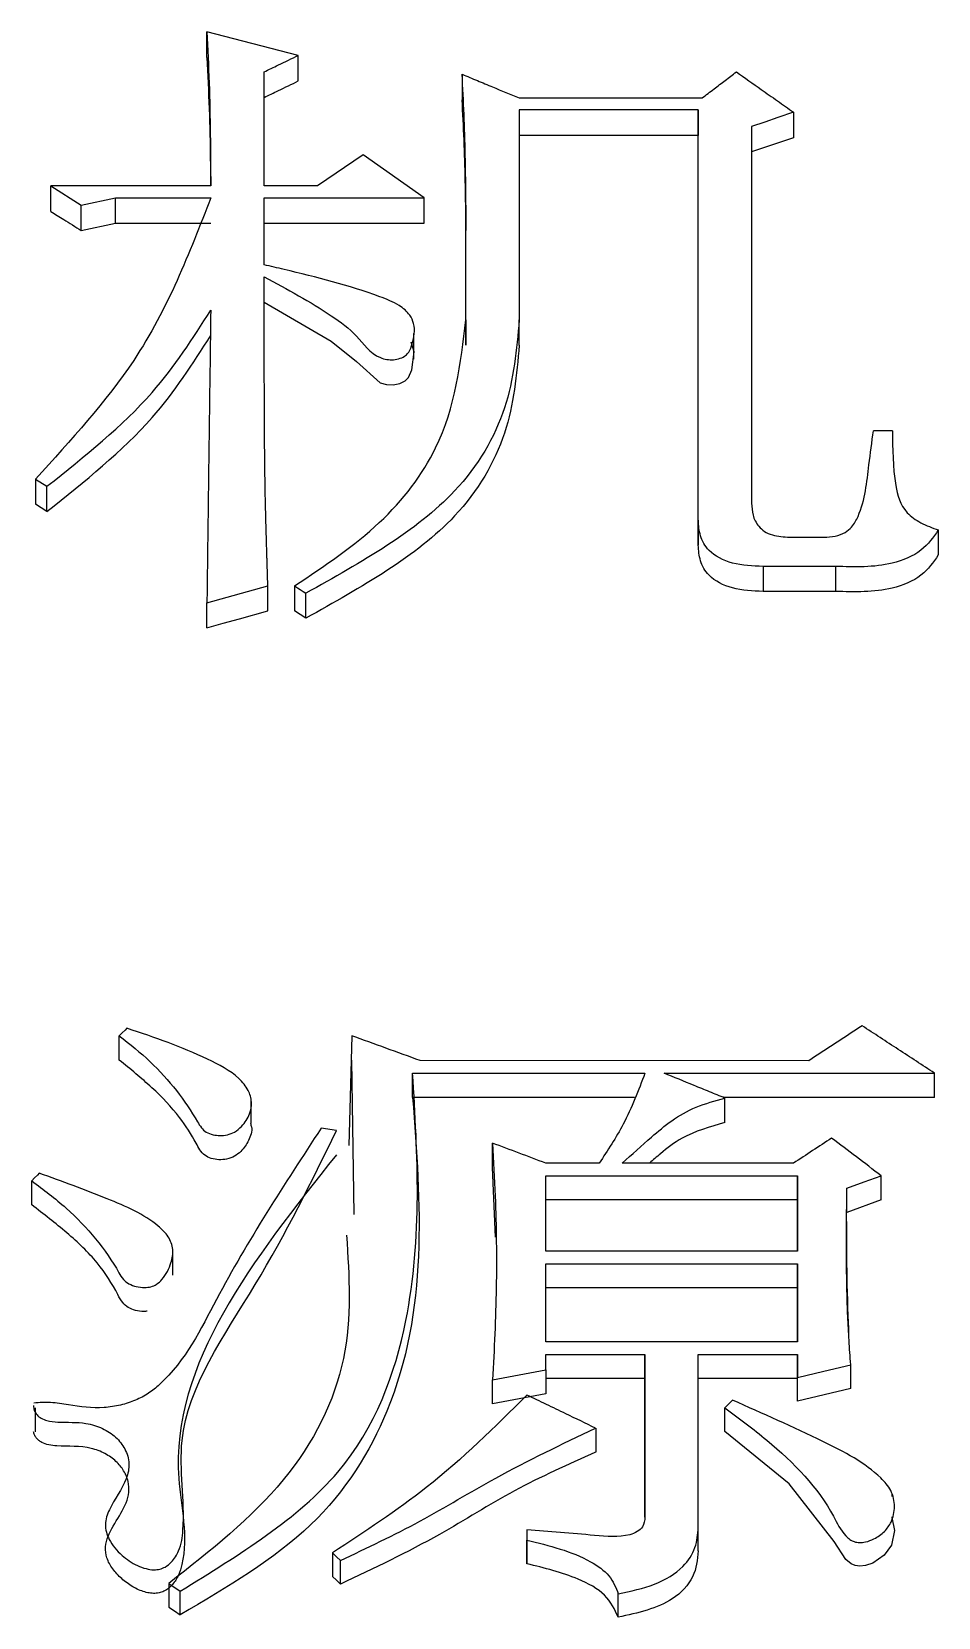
# Model space of a CAD drawing. Header units: millimetres. Extents: x 2223 to 4172, y 741 to 2119.
# Drawn here: x 2699.431 to 2702.005, y 1907.745 to 1912.248 of the extents above; entities that cross this region are included whole.
import ezdxf

# ---------------------------------------------------------------- set-up
doc = ezdxf.new("R2010")
doc.units = ezdxf.units.MM

msp = doc.modelspace()

# ---------------------------------------------------------------- linework, layer by layer
at = {"color": 7, "linetype": 'Continuous', "lineweight": 25}
for p, q in [((2700.1879, 1912.1806), (2699.9283, 1912.2477)), ((2699.9283, 1912.1749), (2699.9283, 1912.2477)), ((2700.1879, 1912.1078), (2700.1879, 1912.1806)), ((2700.0906, 1911.8097), (2700.0906, 1912.1335)), ((2700.6531, 1912.1268), (2700.6531, 1912.0541)), ((2700.8153, 1912.0595), (2701.3346, 1912.0595)), ((2700.8153, 1912.0258), (2700.8153, 1911.4292)), ((2701.3237, 1912.0258), (2700.8153, 1912.0258)), ((2701.3238, 1910.8602), (2701.3237, 1912.0258)), ((2701.3237, 1912.0258), (2701.3237, 1911.9532)), ((2701.5942, 1912.019), (2701.5942, 1911.9465)), ((2701.4752, 1911.9786), (2701.4752, 1910.9084)), ((2701.3237, 1911.9532), (2700.8153, 1911.9532)), ((2701.3238, 1910.7891), (2701.3237, 1911.9532)), ((2701.5942, 1911.9465), (2701.4752, 1911.9061)), ((2700.3718, 1911.8976), (2700.242, 1911.8097)), ((2700.5449, 1911.7758), (2700.3718, 1911.8976)), ((2699.4848, 1911.8097), (2699.5713, 1911.7555)), ((2699.9391, 1911.8097), (2699.4848, 1911.8097)), ((2699.4848, 1911.7374), (2699.4848, 1911.8097)), ((2700.242, 1911.8097), (2700.0906, 1911.8097)), ((2699.5713, 1911.7555), (2699.6687, 1911.7758)), ((2699.5713, 1911.6833), (2699.5713, 1911.7555)), ((2699.6687, 1911.7758), (2699.9391, 1911.7758)), ((2699.6687, 1911.7036), (2699.6687, 1911.7758)), ((2700.0906, 1911.7758), (2700.5449, 1911.7758)), ((2700.0906, 1911.5858), (2700.0906, 1911.7758)), ((2700.5449, 1911.7036), (2700.5449, 1911.7758)), ((2700.6639, 1911.4292), (2700.6639, 1911.7555)), ((2700.6639, 1911.7555), (2700.6639, 1911.6833)), ((2699.5713, 1911.6833), (2699.6687, 1911.7036)), ((2699.6687, 1911.7036), (2699.9391, 1911.7036)), ((2700.0906, 1911.7036), (2700.5449, 1911.7036)), ((2700.6639, 1911.3574), (2700.6639, 1911.6833)), ((2700.6639, 1911.4292), (2700.6639, 1911.3574)), ((2700.8153, 1911.3574), (2700.8153, 1911.4292)), ((2700.5156, 1911.3179), (2700.5156, 1911.3904)), ((2701.8754, 1911.1146), (2701.8213, 1911.1146)), ((2699.4416, 1910.9772), (2699.474, 1910.9566)), ((2699.4416, 1910.9772), (2699.4416, 1910.906)), ((2699.474, 1910.8855), (2699.474, 1910.9566)), ((2699.474, 1910.8855), (2699.4416, 1910.906)), ((2701.3238, 1910.8602), (2701.3238, 1910.7891)), ((2701.5834, 1910.8119), (2701.6807, 1910.8119)), ((2702.0053, 1910.8326), (2702.0053, 1910.7616)), ((2701.7132, 1910.729), (2701.5076, 1910.729)), ((2701.5076, 1910.729), (2701.5076, 1910.6582)), ((2701.7132, 1910.729), (2701.7132, 1910.6582)), ((2699.9283, 1910.6253), (2700.1014, 1910.6738)), ((2700.1014, 1910.603), (2700.1014, 1910.6738)), ((2701.7132, 1910.6582), (2701.5076, 1910.6582)), ((2699.9283, 1910.5546), (2699.9283, 1910.6253)), ((2700.2096, 1910.5822), (2700.2096, 1910.653)), ((2700.2096, 1910.5822), (2700.1771, 1910.603)), ((2699.6796, 1909.3272), (2699.6796, 1909.3963)), ((2700.3394, 1909.3963), (2700.3314, 1909.0845)), ((2700.3464, 1908.8887), (2700.3394, 1909.3271)), ((2701.6375, 1909.3254), (2700.5341, 1909.3255)), ((2700.5125, 1909.29), (2701.1722, 1909.29)), ((2700.5125, 1909.221), (2700.5125, 1909.29)), ((2701.2264, 1909.29), (2701.9944, 1909.29)), ((2701.9944, 1909.221), (2701.9944, 1909.29)), ((2700.0536, 1909.1475), (2700.0536, 1909.2171)), ((2701.1428, 1909.221), (2700.5125, 1909.221)), ((2701.9944, 1909.221), (2701.3947, 1909.221)), ((2701.3995, 1909.1502), (2701.3995, 1909.2191)), ((2700.2961, 1909.1268), (2700.2528, 1909.1339)), ((2700.7396, 1909.0225), (2700.7396, 1909.0912)), ((2701.0425, 1909.0343), (2700.8911, 1909.0343)), ((2701.5942, 1909.0343), (2701.1074, 1909.0343)), ((2700.7476, 1908.8243), (2700.7396, 1909.0225)), ((2700.8911, 1908.9987), (2701.605, 1908.9987)), ((2700.8911, 1908.7846), (2700.8911, 1908.9987)), ((2701.605, 1908.9987), (2701.605, 1908.7846)), ((2701.605, 1908.9301), (2701.605, 1908.9987)), ((2701.843, 1908.9301), (2701.843, 1908.9987)), ((2699.4308, 1908.9159), (2699.4308, 1908.9845)), ((2701.7456, 1908.8945), (2701.7456, 1908.963)), ((2701.605, 1908.9301), (2700.8911, 1908.9301)), ((2701.605, 1908.7846), (2701.605, 1908.9301)), ((2701.843, 1908.9301), (2701.7456, 1908.8945)), ((2699.8316, 1908.716), (2699.8316, 1908.7851)), ((2701.605, 1908.7846), (2700.8911, 1908.7846)), ((2700.8911, 1908.7488), (2701.605, 1908.7488)), ((2700.8911, 1908.5266), (2700.8911, 1908.7488)), ((2701.605, 1908.7488), (2701.605, 1908.5266)), ((2701.605, 1908.6805), (2701.605, 1908.7488)), ((2701.605, 1908.6805), (2700.8911, 1908.6805)), ((2701.605, 1908.5266), (2701.605, 1908.6805)), ((2701.605, 1908.5266), (2700.8911, 1908.5266)), ((2700.8911, 1908.4907), (2701.1723, 1908.4907)), ((2700.8911, 1908.4476), (2700.8911, 1908.4907)), ((2700.8911, 1908.4476), (2700.8911, 1908.3797)), ((2701.1723, 1908.4907), (2701.1723, 1908.0292)), ((2701.1723, 1908.4228), (2701.1723, 1908.4907)), ((2701.3238, 1908.4907), (2701.605, 1908.4907)), ((2701.3238, 1908.0003), (2701.3238, 1908.4907)), ((2701.605, 1908.4907), (2701.605, 1908.426)), ((2701.605, 1908.4228), (2701.605, 1908.4907)), ((2701.7565, 1908.3941), (2701.7565, 1908.462)), ((2700.7396, 1908.351), (2700.7396, 1908.4189)), ((2701.1723, 1908.4228), (2700.8911, 1908.4228)), ((2701.1723, 1908.0292), (2701.1723, 1908.4228)), ((2701.605, 1908.4228), (2701.3238, 1908.4228)), ((2701.605, 1908.3582), (2701.605, 1908.426)), ((2701.605, 1908.3582), (2701.605, 1908.4228)), ((2700.8911, 1908.3797), (2700.7396, 1908.351)), ((2701.4211, 1908.3613), (2701.3995, 1908.3397)), ((2701.7565, 1908.3941), (2701.605, 1908.3582)), ((2699.4416, 1908.2715), (2699.4416, 1908.3392)), ((2701.0325, 1908.2817), (2701.0325, 1908.214)), ((2701.8743, 1908.0873), (2701.8743, 1908.0963)), ((2701.3238, 1907.933), (2701.3238, 1908.0003)), ((2701.8743, 1908.0282), (2701.8743, 1908.0295)), ((2700.837, 1907.993), (2700.837, 1907.9641)), ((2700.837, 1907.993), (2700.837, 1907.9257)), ((2700.837, 1907.8968), (2700.837, 1907.9641)), ((2700.2853, 1907.9278), (2700.2853, 1907.8606)), ((2700.3072, 1907.8386), (2700.3072, 1907.9058)), ((2699.8201, 1907.8408), (2699.8526, 1907.819)), ((2699.8201, 1907.8408), (2699.8201, 1907.7737)), ((2699.8526, 1907.7519), (2699.8526, 1907.819)), ((2701.0966, 1907.7446), (2701.0966, 1907.8117))]:
    msp.add_line(p, q, dxfattribs=at)
at = {"color": 7, "linetype": 'Continuous', "lineweight": 25, "flags": 128}
for points in [[(2701.5942, 1912.019), (2701.5493, 1912.0038), (2701.5123, 1911.9912), (2701.4752, 1911.9786)], [(2700.0906, 1911.4799), (2700.2814, 1911.3693), (2700.353, 1911.3113), (2700.4202, 1911.2509), (2700.4379, 1911.2456), (2700.4569, 1911.2446), (2700.4762, 1911.2482), (2700.4917, 1911.2561), (2700.501, 1911.2658), (2700.5106, 1911.2879), (2700.5165, 1911.3383), (2700.508, 1911.3656), (2700.508, 1911.3656)], [(2700.1771, 1910.6738), (2700.1852, 1910.6686), (2700.1933, 1910.6634), (2700.2015, 1910.6582), (2700.2096, 1910.653)], [(2700.1771, 1910.6738), (2700.1771, 1910.6428), (2700.1771, 1910.6229), (2700.1771, 1910.603)], [(2699.9283, 1910.5546), (2699.9748, 1910.5676), (2700.0213, 1910.5806), (2700.1014, 1910.603)], [(2699.7012, 1909.4175), (2699.6957, 1909.4121), (2699.6876, 1909.4042), (2699.6796, 1909.3963)], [(2699.4524, 1909.0058), (2699.4469, 1909.0004), (2699.4388, 1908.9924), (2699.4308, 1908.9845)], [(2701.7456, 1908.963), (2701.7943, 1908.9809), (2701.843, 1908.9987)], [(2700.7396, 1908.4189), (2700.8154, 1908.4332), (2700.8911, 1908.4476)], [(2701.605, 1908.426), (2701.6807, 1908.444), (2701.7565, 1908.462)], [(2701.3995, 1908.272), (2701.3995, 1908.2967), (2701.3995, 1908.3182), (2701.3995, 1908.3397)], [(2701.8731, 1908.0283), (2701.8808, 1907.991), (2701.872, 1907.9497), (2701.8519, 1907.9208), (2701.8194, 1907.8986), (2701.7989, 1907.8915), (2701.7821, 1907.8897), (2701.7694, 1907.8914), (2701.7581, 1907.8962), (2701.7431, 1907.9083), (2701.71, 1907.9602), (2701.5817, 1908.1241), (2701.3995, 1908.272), (2701.3995, 1908.272)], [(2700.2853, 1907.9278), (2700.2963, 1907.9168), (2700.3072, 1907.9058)], [(2700.3072, 1907.8387), (2700.3017, 1907.8442), (2700.2962, 1907.8497), (2700.2853, 1907.8606)], [(2699.8202, 1907.7737), (2699.8364, 1907.7628), (2699.8526, 1907.7519)]]:
    msp.add_lwpolyline(points, dxfattribs=at)
at = {"color": 7, "linetype": 'Continuous', "lineweight": 25}
for points, knots in [([(2699.9283, 1912.2477), (2699.9306, 1912.1991), (2699.9353, 1912.1021), (2699.9383, 1911.956), (2699.9388, 1911.8585), (2699.9391, 1911.8097)], [0, 0, 0, 0, 0.334125, 0.667044, 1, 1, 1, 1]), ([(2699.9283, 1912.1749), (2699.9306, 1912.1263), (2699.9353, 1912.0293), (2699.9379, 1911.9075), (2699.9384, 1911.8343), (2699.9385, 1911.8097)], [0, 0, 0, 0, 0.400506, 0.798788, 1, 1, 1, 1]), ([(2700.0906, 1912.1335), (2700.1042, 1912.1401), (2700.1272, 1912.1512), (2700.1597, 1912.1669), (2700.1785, 1912.176), (2700.1879, 1912.1806)], [0, 0, 0, 0, 0.419956, 0.709979, 1, 1, 1, 1]), ([(2700.0906, 1912.0608), (2700.1042, 1912.0674), (2700.1272, 1912.0785), (2700.1597, 1912.0942), (2700.1785, 1912.1033), (2700.1879, 1912.1078)], [0, 0, 0, 0, 0.420135, 0.710066, 1, 1, 1, 1]), ([(2700.6639, 1911.7555), (2700.6635, 1911.803), (2700.6628, 1911.8889), (2700.6588, 1912.0126), (2700.655, 1912.0887), (2700.6531, 1912.1268)], [0, 0, 0, 0, 0.382976, 0.691466, 1, 1, 1, 1]), ([(2700.6531, 1912.1268), (2700.6675, 1912.1208), (2700.6963, 1912.1089), (2700.7504, 1912.0864), (2700.7901, 1912.07), (2700.8153, 1912.0595)], [0, 0, 0, 0, 0.266473, 0.532946, 1, 1, 1, 1]), ([(2701.3346, 1912.0595), (2701.3458, 1912.0681), (2701.3677, 1912.0847), (2701.4002, 1912.1094), (2701.4213, 1912.1255), (2701.4319, 1912.1335)], [0, 0, 0, 0, 0.34784, 0.673919, 1, 1, 1, 1]), ([(2701.4319, 1912.1335), (2701.4554, 1912.1169), (2701.4942, 1912.0896), (2701.5483, 1912.0514), (2701.5789, 1912.0298), (2701.5942, 1912.019)], [0, 0, 0, 0, 0.434497, 0.717248, 1, 1, 1, 1]), ([(2700.6639, 1911.6833), (2700.6635, 1911.7308), (2700.6628, 1911.8166), (2700.6588, 1911.9402), (2700.655, 1912.0161), (2700.6531, 1912.0541)], [0, 0, 0, 0, 0.383474, 0.691715, 1, 1, 1, 1]), ([(2699.9391, 1911.7758), (2699.8784, 1911.6185), (2699.7694, 1911.336), (2699.5422, 1911.0874), (2699.4416, 1910.9772)], [0, 0, 0, 0, 0.556811, 1, 1, 1, 1]), ([(2699.4848, 1911.7374), (2699.4972, 1911.7297), (2699.5178, 1911.7168), (2699.5466, 1911.6988), (2699.5631, 1911.6885), (2699.5713, 1911.6833)], [0, 0, 0, 0, 0.428611, 0.714305, 1, 1, 1, 1]), ([(2700.0906, 1911.5518), (2700.1563, 1911.5163), (2700.2511, 1911.4651), (2700.358, 1911.3865), (2700.3922, 1911.3303), (2700.4388, 1911.3162), (2700.4585, 1911.3156), (2700.4776, 1911.3193), (2700.4927, 1911.3273), (2700.5052, 1911.3415), (2700.5147, 1911.3722), (2700.5218, 1911.4085), (2700.5045, 1911.4465), (2700.4721, 1911.4746), (2700.3526, 1911.5221), (2700.221, 1911.5551), (2700.1095, 1911.5814), (2700.0906, 1911.5858)], [0, 0, 0, 0, 0.209542, 0.302718, 0.395823, 0.412031, 0.428214, 0.444989, 0.461063, 0.475111, 0.504204, 0.574217, 0.604801, 0.646447, 0.701904, 0.949434, 1, 1, 1, 1]), ([(2700.1014, 1910.6738), (2700.1011, 1910.6823), (2700.1006, 1910.6993), (2700.0999, 1910.7206), (2700.0994, 1910.7377), (2700.099, 1910.7504), (2700.0986, 1910.7632), (2700.0982, 1910.776), (2700.0978, 1910.7887), (2700.0973, 1910.8058), (2700.0967, 1910.827), (2700.096, 1910.8525), (2700.0954, 1910.878), (2700.0947, 1910.9035), (2700.0942, 1910.929), (2700.0937, 1910.9544), (2700.0931, 1910.9884), (2700.0919, 1911.0816), (2700.0916, 1911.1831), (2700.0913, 1911.2717), (2700.0912, 1911.2969), (2700.0912, 1911.3096), (2700.0911, 1911.3264), (2700.0911, 1911.3433), (2700.091, 1911.3601), (2700.091, 1911.3728), (2700.0909, 1911.3854), (2700.0909, 1911.398), (2700.0909, 1911.4106), (2700.0909, 1911.4232), (2700.0908, 1911.4359), (2700.0908, 1911.4485), (2700.0908, 1911.459), (2700.0908, 1911.4674), (2700.0907, 1911.4737), (2700.0907, 1911.48), (2700.0907, 1911.4863), (2700.0907, 1911.4926), (2700.0907, 1911.4989), (2700.0907, 1911.5073), (2700.0906, 1911.5157), (2700.0906, 1911.5241), (2700.0906, 1911.5304), (2700.0906, 1911.5366), (2700.0906, 1911.5438), (2700.0906, 1911.5489), (2700.0906, 1911.5518)], [0, 0, 0, 0, 0.028899, 0.057798, 0.072248, 0.086697, 0.101147, 0.115596, 0.130046, 0.144495, 0.173394, 0.202293, 0.231192, 0.260091, 0.28899, 0.317889, 0.346789, 0.404587, 0.63578, 0.693578, 0.708028, 0.722478, 0.736927, 0.765826, 0.780276, 0.794725, 0.809175, 0.823624, 0.838074, 0.852523, 0.866973, 0.881422, 0.895872, 0.903096, 0.910321, 0.917546, 0.924771, 0.931996, 0.93922, 0.946445, 0.960895, 0.968119, 0.975344, 0.982569, 0.989794, 1, 1, 1, 1]), ([(2699.474, 1910.9566), (2699.5814, 1911.0421), (2699.7717, 1911.1937), (2699.8883, 1911.3767), (2699.9391, 1911.4565)], [0, 0, 0, 0, 0.564151, 1, 1, 1, 1]), ([(2699.9391, 1911.4565), (2699.9378, 1911.3546), (2699.9363, 1911.2463), (2699.9348, 1911.1311), (2699.9344, 1911.1055), (2699.9341, 1911.0798), (2699.9338, 1911.0542), (2699.9334, 1911.0286), (2699.9331, 1911.0029), (2699.9328, 1910.9772), (2699.9324, 1910.9515), (2699.9321, 1910.9259), (2699.9318, 1910.9001), (2699.9315, 1910.8744), (2699.9312, 1910.8487), (2699.9307, 1910.8165), (2699.9304, 1910.7907), (2699.9301, 1910.765), (2699.9298, 1910.7392), (2699.9294, 1910.7134), (2699.9291, 1910.6876), (2699.9289, 1910.6714), (2699.9287, 1910.6562), (2699.9285, 1910.6419), (2699.9284, 1910.6309), (2699.9283, 1910.6253)], [0, 0, 0, 0, 0.37025, 0.393391, 0.416531, 0.462812, 0.485953, 0.509093, 0.555374, 0.578515, 0.601655, 0.647937, 0.671077, 0.694218, 0.740499, 0.763639, 0.80992, 0.833061, 0.856201, 0.902482, 0.925623, 0.948764, 0.960334, 0.980167, 1, 1, 1, 1]), ([(2700.1771, 1910.6738), (2700.2623, 1910.7307), (2700.4305, 1910.8432), (2700.6248, 1911.1022), (2700.6491, 1911.3057), (2700.6639, 1911.4292)], [0, 0, 0, 0, 0.287344, 0.567754, 1, 1, 1, 1]), ([(2700.8153, 1911.4292), (2700.8079, 1911.3453), (2700.7929, 1911.1766), (2700.6212, 1910.8829), (2700.3668, 1910.7408), (2700.2096, 1910.653)], [0, 0, 0, 0, 0.274101, 0.551296, 1, 1, 1, 1]), ([(2699.474, 1910.8855), (2699.5814, 1910.9709), (2699.7717, 1911.1222), (2699.8883, 1911.305), (2699.9391, 1911.3847)], [0, 0, 0, 0, 0.56421, 1, 1, 1, 1]), ([(2700.8153, 1911.3574), (2700.8079, 1911.2737), (2700.7929, 1911.1052), (2700.6211, 1910.8117), (2700.3668, 1910.6699), (2700.2096, 1910.5822)], [0, 0, 0, 0, 0.274008, 0.551158, 1, 1, 1, 1]), ([(2701.6807, 1910.8119), (2701.6915, 1910.8124), (2701.713, 1910.8135), (2701.7407, 1910.8242), (2701.7639, 1910.8438), (2701.797, 1910.9076), (2701.8054, 1911.0012), (2701.8168, 1911.0823), (2701.8213, 1911.1146)], [0, 0, 0, 0, 0.06555, 0.131385, 0.187199, 0.284615, 0.7156, 1, 1, 1, 1]), ([(2701.8754, 1911.1146), (2701.8756, 1911.0633), (2701.8758, 1910.9853), (2701.8996, 1910.8906), (2701.9547, 1910.8512), (2701.9883, 1910.8388), (2702.0053, 1910.8326)], [0, 0, 0, 0, 0.492388, 0.748171, 0.872567, 1, 1, 1, 1]), ([(2701.4752, 1910.9084), (2701.4757, 1910.8972), (2701.4769, 1910.8746), (2701.4903, 1910.8468), (2701.5109, 1910.8279), (2701.5405, 1910.8145), (2701.5664, 1910.8129), (2701.5834, 1910.8119)], [0, 0, 0, 0, 0.24079, 0.483382, 0.613891, 0.747761, 1, 1, 1, 1]), ([(2701.5076, 1910.729), (2701.478, 1910.7302), (2701.42, 1910.7325), (2701.3527, 1910.7682), (2701.3267, 1910.8157), (2701.3247, 1910.8454), (2701.3238, 1910.8602)], [0, 0, 0, 0, 0.294497, 0.575733, 0.789018, 1, 1, 1, 1]), ([(2701.5076, 1910.6582), (2701.478, 1910.6593), (2701.4201, 1910.6616), (2701.3527, 1910.6973), (2701.3267, 1910.7447), (2701.3247, 1910.7744), (2701.3238, 1910.7891)], [0, 0, 0, 0, 0.29468, 0.575963, 0.789151, 1, 1, 1, 1]), ([(2702.0053, 1910.8326), (2701.9913, 1910.8121), (2701.9631, 1910.7707), (2701.856, 1910.7248), (2701.768, 1910.7274), (2701.7132, 1910.729)], [0, 0, 0, 0, 0.268924, 0.544059, 1, 1, 1, 1]), ([(2702.0053, 1910.7616), (2701.9913, 1910.7411), (2701.9631, 1910.6997), (2701.856, 1910.654), (2701.768, 1910.6566), (2701.7132, 1910.6582)], [0, 0, 0, 0, 0.268765, 0.543897, 1, 1, 1, 1]), ([(2699.6796, 1909.3963), (2699.7096, 1909.3723), (2699.8001, 1909.2996), (2699.8703, 1909.207), (2699.9111, 1909.1356), (2699.9257, 1909.1219), (2699.9446, 1909.1146), (2699.9656, 1909.1121), (2699.9869, 1909.1141), (2700.0093, 1909.1229), (2700.0326, 1909.1428), (2700.051, 1909.1721), (2700.0576, 1909.2081), (2700.0467, 1909.2433), (2700.0099, 1909.2895), (2699.9268, 1909.3325), (2699.819, 1909.378), (2699.7406, 1909.4043), (2699.7012, 1909.4175)], [0, 0, 0, 0, 0.117103, 0.353724, 0.376614, 0.395602, 0.414782, 0.431323, 0.450524, 0.470069, 0.496423, 0.543443, 0.584386, 0.625263, 0.671715, 0.773941, 0.886489, 1, 1, 1, 1]), ([(2701.7889, 1909.4245), (2701.7637, 1909.408), (2701.7132, 1909.375), (2701.6627, 1909.342), (2701.6375, 1909.3254)], [0, 0, 0, 0, 0.499999, 1, 1, 1, 1]), ([(2701.9944, 1909.29), (2701.9602, 1909.3125), (2701.8917, 1909.3573), (2701.8232, 1909.4021), (2701.7889, 1909.4245)], [0, 0, 0, 0, 0.5, 1, 1, 1, 1]), ([(2700.0517, 1909.1475), (2700.0529, 1909.1441), (2700.0588, 1909.1281), (2700.0482, 1909.0994), (2700.0303, 1909.0716), (2700.0079, 1909.0534), (2699.9858, 1909.045), (2699.9622, 1909.0433), (2699.9403, 1909.0468), (2699.9206, 1909.0566), (2699.9072, 1909.0724), (2699.8881, 1909.1098), (2699.8491, 1909.1717), (2699.7738, 1909.2504), (2699.7111, 1909.3015), (2699.6796, 1909.3272)], [0, 0, 0, 0, 0.021403, 0.100058, 0.170578, 0.207877, 0.245607, 0.2775, 0.3105, 0.342312, 0.37979, 0.420748, 0.584742, 0.790782, 1, 1, 1, 1]), ([(2699.8526, 1907.819), (2700.0205, 1907.9223), (2700.3501, 1908.1253), (2700.5496, 1908.6751), (2700.5266, 1909.0569), (2700.5125, 1909.29)], [0, 0, 0, 0, 0.287943, 0.565415, 1, 1, 1, 1]), ([(2701.1722, 1909.29), (2701.1537, 1909.241), (2701.1205, 1909.1532), (2701.0664, 1909.0707), (2701.0425, 1909.0343)], [0, 0, 0, 0, 0.557901, 1, 1, 1, 1]), ([(2701.3995, 1909.2191), (2701.3848, 1909.2251), (2701.3555, 1909.2371), (2701.2978, 1909.2608), (2701.2548, 1909.2784), (2701.2264, 1909.29)], [0, 0, 0, 0, 0.253937, 0.507874, 1, 1, 1, 1]), ([(2700.5125, 1909.221), (2700.5352, 1908.9195), (2700.5671, 1908.4977), (2700.2493, 1907.985), (2699.9864, 1907.8305), (2699.8526, 1907.7519)], [0, 0, 0, 0, 0.5518, 0.771887, 1, 1, 1, 1]), ([(2701.1074, 1909.0343), (2701.1351, 1909.0591), (2701.1808, 1909.1002), (2701.2466, 1909.1565), (2701.3162, 1909.1964), (2701.3715, 1909.2115), (2701.3995, 1909.2191)], [0, 0, 0, 0, 0.334901, 0.5526, 0.773626, 1, 1, 1, 1]), ([(2699.436, 1908.3459), (2699.4362, 1908.3412), (2699.4367, 1908.332), (2699.445, 1908.3194), (2699.4574, 1908.3092), (2699.4779, 1908.3014), (2699.5212, 1908.2971), (2699.576, 1908.3005), (2699.6331, 1908.2826), (2699.6715, 1908.2569), (2699.6982, 1908.2222), (2699.7105, 1908.181), (2699.6977, 1908.1204), (2699.6554, 1908.068), (2699.6358, 1908.0083), (2699.6489, 1907.9616), (2699.6827, 1907.9216), (2699.7214, 1907.8947), (2699.7537, 1907.8823), (2699.776, 1907.8788), (2699.795, 1907.8808), (2699.8126, 1907.8881), (2699.8328, 1907.9051), (2699.8546, 1907.9403), (2699.8703, 1908.0575), (2699.8177, 1908.3224), (2700.0828, 1908.6905), (2700.2249, 1908.9811), (2700.2961, 1909.1268)], [0, 0, 0, 0, 0.006979, 0.013925, 0.020645, 0.027359, 0.039158, 0.068779, 0.087565, 0.106337, 0.125711, 0.147046, 0.168852, 0.216529, 0.237968, 0.259695, 0.286308, 0.307882, 0.318004, 0.326525, 0.332753, 0.33899, 0.348555, 0.366353, 0.396306, 0.524136, 0.761431, 1, 1, 1, 1]), ([(2700.2528, 1909.1339), (2700.1487, 1908.9746), (2699.9922, 1908.7353), (2699.8646, 1908.4649), (2699.7637, 1908.3797), (2699.7259, 1908.3601), (2699.683, 1908.3463), (2699.6184, 1908.3363), (2699.5511, 1908.3442), (2699.4859, 1908.3566), (2699.4528, 1908.3542), (2699.4369, 1908.353)], [0, 0, 0, 0, 0.492538, 0.7401909, 0.7707097, 0.8014398, 0.8327072, 0.8648615, 0.9333586, 0.96806, 1, 1, 1, 1]), ([(2701.3995, 1909.1502), (2701.3566, 1909.1376), (2701.2866, 1909.1171), (2701.2241, 1909.0682), (2701.1953, 1909.0433), (2701.1849, 1909.0343)], [0, 0, 0, 0, 0.503492, 0.820845, 1, 1, 1, 1]), ([(2700.7396, 1909.0912), (2700.7423, 1909.0409), (2700.7495, 1908.9044), (2700.7526, 1908.6804), (2700.744, 1908.5061), (2700.7396, 1908.4189)], [0, 0, 0, 0, 0.225447, 0.61244, 1, 1, 1, 1]), ([(2701.7024, 1909.1054), (2701.6843, 1909.0936), (2701.6483, 1909.0699), (2701.6122, 1909.0461), (2701.5942, 1909.0343)], [0, 0, 0, 0, 0.499999, 1, 1, 1, 1]), ([(2701.843, 1908.9987), (2701.8196, 1909.0165), (2701.7727, 1909.0521), (2701.7258, 1909.0876), (2701.7024, 1909.1054)], [0, 0, 0, 0, 0.499999, 1, 1, 1, 1]), ([(2700.2961, 1909.058), (2700.0606, 1908.7616), (2699.7666, 1908.3918), (2699.8788, 1907.9642), (2699.8489, 1907.8644), (2699.835, 1907.8417), (2699.8199, 1907.8268), (2699.8072, 1907.8184), (2699.7925, 1907.8132), (2699.7763, 1907.812), (2699.7596, 1907.8141), (2699.7361, 1907.8211), (2699.7076, 1907.8363), (2699.678, 1907.8605), (2699.6545, 1907.8892), (2699.64, 1907.9203), (2699.6394, 1907.9628), (2699.666, 1908.0119), (2699.6966, 1908.0586), (2699.7085, 1908.0998), (2699.7059, 1908.1311), (2699.6934, 1908.1612), (2699.6712, 1908.1885), (2699.6398, 1908.2108), (2699.5841, 1908.2327), (2699.5268, 1908.2289), (2699.4795, 1908.2336), (2699.4617, 1908.2394), (2699.4504, 1908.2469), (2699.4434, 1908.2542), (2699.4382, 1908.2626), (2699.4368, 1908.2686), (2699.4361, 1908.2715)], [0, 0, 0, 0, 0.497456, 0.620857, 0.636346, 0.651276, 0.658077, 0.664325, 0.67016, 0.675991, 0.682204, 0.688976, 0.70417, 0.720933, 0.738108, 0.754604, 0.770049, 0.801248, 0.833208, 0.848775, 0.864425, 0.880247, 0.89615, 0.91217, 0.928663, 0.965077, 0.973828, 0.982053, 0.986245, 0.990754, 0.995583, 1, 1, 1, 1]), ([(2699.4308, 1908.9845), (2699.4643, 1908.9592), (2699.5657, 1908.8828), (2699.6451, 1908.7832), (2699.6889, 1908.705), (2699.7062, 1908.691), (2699.7276, 1908.683), (2699.7494, 1908.6803), (2699.7696, 1908.6827), (2699.7873, 1908.6905), (2699.8105, 1908.7127), (2699.8269, 1908.7469), (2699.8347, 1908.7892), (2699.8211, 1908.8263), (2699.7651, 1908.8823), (2699.6346, 1908.9398), (2699.5168, 1908.9825), (2699.4524, 1909.0059)], [0, 0, 0, 0, 0.118687, 0.359196, 0.382949, 0.402078, 0.421221, 0.441113, 0.455768, 0.470498, 0.490908, 0.548404, 0.590662, 0.633125, 0.674263, 0.821867, 1, 1, 1, 1]), ([(2701.7565, 1908.462), (2701.7549, 1908.485), (2701.7525, 1908.5196), (2701.7498, 1908.5656), (2701.7482, 1908.6001), (2701.7472, 1908.626), (2701.7466, 1908.6461), (2701.7462, 1908.6605), (2701.7458, 1908.6777), (2701.7454, 1908.6949), (2701.7452, 1908.7093), (2701.745, 1908.7236), (2701.7448, 1908.738), (2701.7447, 1908.7552), (2701.7446, 1908.7724), (2701.7445, 1908.7896), (2701.7445, 1908.804), (2701.7445, 1908.8183), (2701.7446, 1908.8326), (2701.7447, 1908.8498), (2701.7447, 1908.8642), (2701.7448, 1908.8756), (2701.7449, 1908.8842), (2701.7449, 1908.8914), (2701.745, 1908.8985), (2701.7451, 1908.9057), (2701.7451, 1908.9143), (2701.7452, 1908.9228), (2701.7453, 1908.93), (2701.7454, 1908.9371), (2701.7454, 1908.9429), (2701.7455, 1908.9486), (2701.7455, 1908.9529), (2701.7456, 1908.9577), (2701.7456, 1908.9611), (2701.7456, 1908.963)], [0, 0, 0, 0, 0.137495, 0.206243, 0.274991, 0.343739, 0.360926, 0.3953, 0.429674, 0.464048, 0.498422, 0.515609, 0.549982, 0.584356, 0.61873, 0.653104, 0.687478, 0.704665, 0.739038, 0.773412, 0.807786, 0.824973, 0.84216, 0.859347, 0.86794, 0.885127, 0.902314, 0.919501, 0.936688, 0.945281, 0.962468, 0.971061, 0.979655, 0.988248, 1, 1, 1, 1]), ([(2699.7589, 1908.6139), (2699.7556, 1908.6135), (2699.7445, 1908.6121), (2699.7252, 1908.6155), (2699.704, 1908.6239), (2699.6862, 1908.6398), (2699.664, 1908.6847), (2699.6197, 1908.7549), (2699.5319, 1908.8382), (2699.4647, 1908.8899), (2699.4308, 1908.9159)], [0, 0, 0, 0, 0.018476, 0.061789, 0.105489, 0.149477, 0.212223, 0.462546, 0.729106, 1, 1, 1, 1]), ([(2701.7514, 1908.5452), (2701.7515, 1908.5452), (2701.7515, 1908.545), (2701.75, 1908.5844), (2701.7462, 1908.6897), (2701.7456, 1908.7823), (2701.7455, 1908.8408), (2701.7455, 1908.8653), (2701.7454, 1908.8677), (2701.7454, 1908.8689)], [0, 0, 0, 0, 0.00357, 0.023068, 0.457318, 0.686208, 0.826116, 0.905274, 1, 1, 1, 1]), ([(2700.3248, 1908.8296), (2700.3324, 1908.7125), (2700.3479, 1908.4742), (2700.1707, 1908.1168), (2699.9381, 1907.9337), (2699.8201, 1907.8408)], [0, 0, 0, 0, 0.322113, 0.656114, 1, 1, 1, 1]), ([(2700.8372, 1908.3756), (2700.7461, 1908.2854), (2700.5821, 1908.1229), (2700.3767, 1907.9878), (2700.2853, 1907.9278)], [0, 0, 0, 0, 0.55543, 1, 1, 1, 1]), ([(2701.0321, 1908.2818), (2701.004, 1908.2954), (2700.9574, 1908.3178), (2700.8924, 1908.3491), (2700.8556, 1908.3668), (2700.8372, 1908.3756)], [0, 0, 0, 0, 0.433599, 0.716799, 1, 1, 1, 1]), ([(2701.3995, 1908.3397), (2701.4398, 1908.3095), (2701.5616, 1908.2184), (2701.6812, 1908.0952), (2701.7289, 1907.9882), (2701.7532, 1907.9658), (2701.7664, 1907.9587), (2701.7821, 1907.9562), (2701.8019, 1907.9586), (2701.8274, 1907.9684), (2701.854, 1907.9873), (2701.8758, 1908.0191), (2701.8838, 1908.0596), (2701.875, 1908.1045), (2701.8135, 1908.1748), (2701.6545, 1908.2582), (2701.5071, 1908.3233), (2701.4211, 1908.3613)], [0, 0, 0, 0, 0.117023, 0.353532, 0.409689, 0.421913, 0.431957, 0.442101, 0.453679, 0.472075, 0.49977, 0.527462, 0.568321, 0.610802, 0.649012, 0.795156, 1, 1, 1, 1]), ([(2699.4416, 1908.2719), (2699.4416, 1908.2748), (2699.4416, 1908.2793), (2699.4416, 1908.2841), (2699.4416, 1908.2861), (2699.4416, 1908.2865), (2699.4416, 1908.2866), (2699.4416, 1908.2944), (2699.4416, 1908.3022), (2699.4416, 1908.3255), (2699.4416, 1908.3339), (2699.4416, 1908.3396)], [0, 0, 0, 0, 0.098322, 0.150223, 0.156042, 0.157925, 0.159189, 0.159644, 0.360233, 0.564728, 1, 1, 1, 1]), ([(2700.3072, 1907.9058), (2700.3836, 1907.9419), (2700.5365, 1908.0142), (2700.7637, 1908.1543), (2700.9361, 1908.236), (2701.0321, 1908.2815)], [0, 0, 0, 0, 0.306675, 0.613603, 1, 1, 1, 1]), ([(2701.0321, 1908.2138), (2700.9539, 1908.1787), (2700.7982, 1908.1088), (2700.5747, 1907.9653), (2700.4028, 1907.8839), (2700.3072, 1907.8386)], [0, 0, 0, 0, 0.3096618, 0.6163337, 1, 1, 1, 1]), ([(2701.1723, 1908.0292), (2701.1715, 1908.0195), (2701.1701, 1908.0039), (2701.1509, 1907.987), (2701.1066, 1907.9696), (2700.9958, 1907.9807), (2700.9002, 1907.9881), (2700.837, 1907.993)], [0, 0, 0, 0, 0.100834, 0.16221, 0.226726, 0.489604, 1, 1, 1, 1]), ([(2701.0966, 1907.8117), (2701.132, 1907.8189), (2701.2014, 1907.8329), (2701.2802, 1907.881), (2701.3193, 1907.9414), (2701.3223, 1907.9807), (2701.3238, 1908.0003)], [0, 0, 0, 0, 0.292672, 0.574648, 0.788772, 1, 1, 1, 1]), ([(2700.837, 1907.9641), (2700.9006, 1907.9482), (2700.9884, 1907.9264), (2701.0751, 1907.865), (2701.0895, 1907.8292), (2701.0966, 1907.8117)], [0, 0, 0, 0, 0.572425, 0.789887, 1, 1, 1, 1]), ([(2700.837, 1907.9257), (2700.837, 1907.9225), (2700.837, 1907.9171), (2700.837, 1907.9095), (2700.837, 1907.9032), (2700.837, 1907.8989), (2700.837, 1907.8968)], [0, 0, 0, 0, 0.34, 0.56, 0.78, 1, 1, 1, 1]), ([(2701.3238, 1907.933), (2701.3213, 1907.9081), (2701.3162, 1907.8577), (2701.2415, 1907.7772), (2701.1522, 1907.7571), (2701.0966, 1907.7446)], [0, 0, 0, 0, 0.26941, 0.545308, 1, 1, 1, 1]), ([(2701.0966, 1907.7446), (2701.0862, 1907.7668), (2701.0649, 1907.8121), (2700.9669, 1907.8647), (2700.8866, 1907.8845), (2700.837, 1907.8968)], [0, 0, 0, 0, 0.2673338, 0.5471575, 1, 1, 1, 1])]:
    msp.add_open_spline(points, degree=3, knots=knots, dxfattribs=at)
for points in [[(2700.5341, 1909.3255), (2700.5017, 1909.3373), (2700.4368, 1909.3609), (2700.3719, 1909.3845), (2700.3394, 1909.3963)], [(2700.8911, 1909.0343), (2700.8658, 1909.0438), (2700.8154, 1909.0628), (2700.7649, 1909.0817), (2700.7396, 1909.0912)]]:
    msp.add_open_spline(points, degree=3, dxfattribs=at)

doc.saveas('drawing.dxf')
